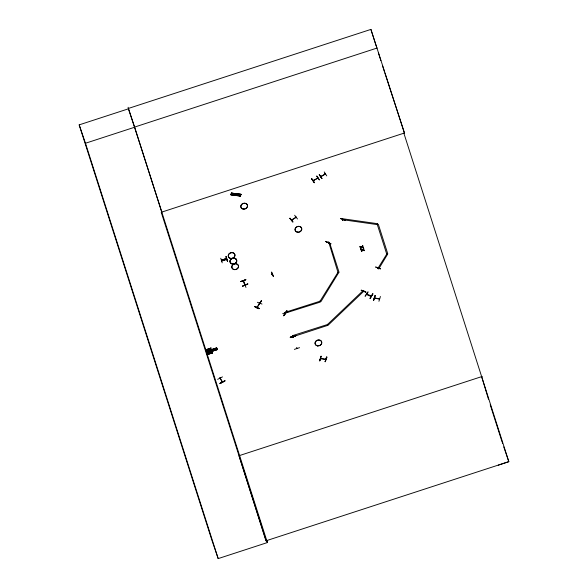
<?xml version="1.0" encoding="UTF-8"?>
<svg xmlns="http://www.w3.org/2000/svg" width="588" height="588" viewBox="0 0 588 588"><rect width="100%" height="100%" fill="white"/><g stroke="black" fill="none" stroke-linecap="round" stroke-linejoin="round"><path stroke-width="0.88" d="M224.028 260.094L223.874 259.602L224.388 259.977M317.851 178.061L313.161 180.626M317.373 178.304L317.277 178.061M325.407 173.886L320.85 176.65L320.541 176.253M325.495 174.048L324.811 173.989M366.655 294.309L367.206 294.184M254.604 306.444C257.221 309.538 263.784 309.303 254.611 306.635M326.031 241.653C341.481 248.533 314.654 236.589 330.735 243.726M361.238 290.149L365.971 292.214L361.26 290.303M361.267 290.274L365.912 292.074M230.988 194.893L231.128 194.371L240.61 195.547L240.47 196.069L230.981 194.907L231.4 193.084L232.385 193.268M231.128 194.356L240.61 195.532M240.529 195.841L230.974 194.65L231.422 193.143L240.962 194.283L240.823 194.812L231.4 193.401M231.422 193.143L240.962 194.275M328.538 242.021L328.354 242.726L328.266 242.344M342.547 219.331L342.606 220.081L342.922 219.618M363.465 290.935L363.472 290.825M387.58 254.266L378.701 268.936L377.643 268.495L377.944 268.01M243.204 280.902L244.953 285.04M231.341 193.628L231.481 193.107M224.41 259.903L224.293 259.477M291.457 220.096L291.861 219.816M295.764 217.634L295.499 217.222L295.639 217.648L296.154 217.332M295.837 216.95L296.087 217.428L295.962 216.928M245.056 285.231L245.681 285.187L245.475 284.761M272.207 274.037L271.906 274.655M209.563 352.851L209.798 353.564L208.38 349.14M293.03 336.534L292.596 335.895M313.61 180.619L313.544 180.215M324.921 174.151L324.855 173.813M325.311 173.622L325.282 173.901M289.833 218.442L290.031 218.126L292.934 222.036L289.847 218.413M311.802 178.796L314.389 182.743L311.603 178.914M319.328 174.504L321.945 178.561L319.159 174.739M319.365 174.607L321.901 178.546M232.363 193.202L231.937 194.768M233.032 193.342L232.605 194.915L233.032 193.342L233.995 193.467M233.973 193.401L233.539 194.966M235.81 193.687L234.825 193.503L234.399 195.069M235.384 195.253L235.788 193.621M239.507 195.767L239.933 194.202M240.485 195.701L240.845 194.378M240.896 194.319L240.463 196.083L231.047 194.657M342.679 218.53L342.495 219.669L377.312 224.609L378.327 224.278L387.757 253.788L386.742 254.119L377.783 268.562L377.562 268.113M387.654 254.494L386.742 254.119L377.312 224.609L377.503 223.469M321.07 356.24L319.637 360.936L321.055 356.24M320.57 358.29L320.703 358.783L320.688 358.254M321.136 358.798L320.732 358.548L325.818 359.319M321.188 358.805L321.055 358.305M325.26 358.981L325.34 359.466L325.686 358.996M325.208 361.738C327.656 352.896 327.237 358.349 325.091 361.591M375.026 295.69L373.461 300.358L375.004 295.705M375.21 295.61L373.748 300.409M374.453 297.734L374.585 298.226L374.578 297.704M380.429 296.492L378.922 301.299M256.941 307.436L261.498 300.541M259.624 303.217L259.477 303.423M328.383 242.682L328.788 242.41M342.745 219.53L342.686 220M342.885 219.662L342.811 219.331M363.737 290.501L363.751 291.273L363.663 290.531M245.108 285.217L245.505 285.033M245.622 285.202L245.159 285.401L244.74 284.416M271.781 274.508L272.082 274.03M220.191 378.459L220.162 377.9M222.565 382.053L220.155 378.113M285.195 312.316L320.041 301.21L337.96 272.332L338.967 272.001L329.464 242.263M319.96 300.983L320.952 301.585L338.791 272.479M257.375 302.276L262.013 304.062M257.007 307.296L256.824 307.164M257.103 307.561L261.52 300.541M258.602 304.907L261.506 300.652M260.175 302.511L260.638 303.129L260.3 302.511M340.489 218.589L345.127 220.375M328.788 242.359L337.96 272.332L338.872 272.707M284.893 312.912L285.312 313.088M284.202 315.433C293.191 301.563 278.006 324.51 286.731 311.03M286.694 310.993C281.071 320.453 284.261 313.669 286.937 311.125M375.695 267.07L380.392 268.944M377.797 268.209L377.856 267.746M368.007 291.92L365.089 296.286L367.992 292.03M370.903 295.896L371.19 295.977M370.014 298.351C374.96 291.126 372.785 293.309 370.264 298.439M370.05 298.344L372.682 293.875M244.99 284.371C245.755 287.216 243.27 278.866 243.381 281.27M296.131 217.391L291.56 220.221L291.435 219.728M219.986 378.202L220.228 378.65L219.897 377.937M208.387 349.235L208.475 348.809M208.755 349.529L208.527 348.897M285.364 313.103L320.313 302.078L320.041 301.21M285.577 313.301L285.467 312.86M313.036 180.406L313.161 180.839L313.558 180.435M328.618 242.726L328.457 242.043M363.016 290.376L363.707 290.928M361.613 246.989L362.752 245.799L361.664 247.144L360.003 246.717L361.664 247.144M363.391 247.791L361.708 247.357L360.584 248.533L361.767 247.511L363.391 247.791L363.23 247.283L361.943 247.07L363.23 247.283M362.531 249.863L363.671 248.665L362.583 250.01L360.922 249.584L362.583 250.01M364.31 250.664L362.627 250.231L361.502 251.407L362.678 250.385L364.31 250.664L364.148 250.15L362.862 249.944L364.148 250.15M361.943 247.07L362.862 246.129L361.995 247.225M362.862 249.944L363.781 249.003L362.914 250.098M360.481 248.195C362.671 246.497 360.047 247.989 360.642 248.687M361.399 251.069C363.59 249.371 360.966 250.863 361.554 251.561M375.71 267.003L380.495 268.782M290.016 218.302L292.868 221.889M292.64 335.616L327.487 324.517L363.09 290.604M327.406 324.282L328.222 325.098L363.832 291.192M291.508 220.044L295.926 217.222M311.772 178.664L314.389 182.743M240.882 194.577L231.341 193.452M325.407 174.099L325.186 173.629M296.889 348.008L297.05 348.493L296.925 348.015M313.625 180.641L313.389 180.156M317.52 178.458L317.755 177.797M320.614 176.157L320.835 176.628L321.033 176.246M244.116 283.026L245.982 287.459M379.179 298.491L379.186 299.02L379.113 298.535M294.625 215.23L297.499 218.979M371.263 295.764L371.425 296.117L366.706 293.912C366.456 295.499 372.586 296.639 370.977 295.911M220.75 258.257L222.205 262.836M316.881 176.003L319.424 179.957L316.623 176.165M324.238 171.931L326.752 175.878M313.235 180.817L317.799 178.09M325.443 174.048L320.791 176.643M245.644 285.217L245.409 284.739M217.626 379.37L222.484 376.886M222.323 381.458L222.293 381.891M220.052 383.317C235.09 375.607 209.82 388.977 224.859 380.73M220.081 383.435L224.917 380.87M367.052 294.529L367.11 294.022M245.769 279.609L240.639 281.586L245.828 279.785M247.599 283.916C231.981 290.612 258.816 279.601 242.572 286.113M271.715 272.119L273.494 276.397M498.286 465.159L508.818 461.661L403.868 133.197L404.441 133.006L370.91 29.4L128.265 108.486L134.674 127.221L85.473 143.251L79.182 124.869L128.382 108.831M377.268 47.973L134.623 127.067L267.386 542.562L218.185 558.6L211.893 540.218L79.182 124.869M329.545 242.491L328.449 242.476M205.844 349.897L211.063 348.192M216.671 347.92L207.255 350.992L216.671 347.92L216.832 348.427L207.417 351.499L207.241 350.955L207.733 352.499L217.134 349.397L216.693 347.971M207.351 351.308L216.774 348.236L207.314 351.176M216.876 348.882L216.729 348.427M207.63 352.212L217.046 349.11L217.207 349.617L207.784 352.69L207.623 352.168L217.068 349.191M207.711 352.433L217.134 349.382M217.2 349.603L207.784 352.675M207.226 354.233C223.447 349.61 196.473 357.673 212.459 352.572M207.277 354.38L212.503 352.697M212.569 352.91L207.351 354.608M327.487 324.517L327.759 325.377L292.993 336.704L292.721 335.844M482.219 376.445L239 455.722L265.974 540.813M290.509 337.365L295.742 335.704L290.56 337.519M290.546 337.468L295.779 335.829M282.71 313.654L287.936 311.978M295.477 335.594C284.967 338.6 292.861 337.563 295.543 335.792M295.602 335.969L290.384 337.659M221.367 260.124L226.593 258.463M226.645 258.647L221.441 260.374M221.419 260.308L226.608 258.536M221.544 260.719L226.777 259.08M221.669 261.109L226.887 259.411M227.409 261.021L226.005 256.581L227.468 261.138M271.84 274.692L271.729 274.17M245.196 285.371L245.049 284.879M273.258 276.478L271.458 272.178M319.865 360.819L321.055 356.255M325.708 359.496L320.519 358.452M379.466 298.785L379.635 298.822M293.147 336.931L292.912 336.476M374.674 297.969L379.672 298.88M379.547 299.079L374.549 298.175M208.564 349.081L209.982 353.506L209.747 352.793M231.393 193.445L240.904 194.518M231.069 194.407L240.573 195.606M342.76 218.758L377.584 223.697M326.847 357.114L326.502 356.916L325.179 361.73M361.377 247.276L360.121 247.07L361.436 247.43M362.296 250.15L361.039 249.944L362.348 250.304M345.288 220.302L340.459 218.42M260.315 302.798L260.778 302.952M259.323 308.553L254.589 306.488M208.483 349.544L208.27 348.978M285.356 313.323L285.165 312.64M245.806 279.719L240.683 281.652M502.395 442.896L502.578 443.433M503.769 446.902L508.818 461.661L266.173 540.754L161.222 212.283L404.441 133.006L384.897 73.125M374.938 297.763L374.865 297.998M342.414 219.442L342.606 220.081M342.356 219.633L342.436 220.008M321.019 175.988L321.18 176.466M317.63 177.811L317.865 178.296M317.299 177.995L317.535 178.48M313.059 180.34L313.294 180.825M285.342 312.588L285.614 313.235M285.268 312.838L285.548 313.404L285.276 312.544M293.214 336.417L293.375 336.828M285.062 312.97L284.71 312.787M293.169 336.38L293.339 336.895M292.78 335.836L293.155 336.953M296.705 348.059L296.866 348.552L296.661 348.103M294.353 349.382L299.557 347.662M259.242 303.32L259.484 303.768M257.015 306.863L257.176 307.539M244.917 284.349L244.711 284.482M243.285 280.498L243.594 281.13M243.292 280.998L243.109 280.572M211.614 349.603L212.084 351.073M222.08 381.531L222.389 382.163L220.015 378.297M128.103 107.273L161.788 212.092M210.658 349.911L211.107 351.323M220.066 377.849L220.449 378.518M209.813 350.191L210.261 351.602M208.292 348.868L208.542 349.632M208.196 350.646L208.689 352.183M266.526 540.056L267.386 542.562M370.91 29.4L376.173 45.886M378.393 52.824L380.892 60.637M382.553 65.841L384.493 71.912M490.194 404.72L502.115 442.029M362.752 245.799L362.914 246.284M363.671 248.665L363.832 249.158M360.003 246.717L360.172 247.225M360.922 249.584L361.091 250.098M215.715 348.265L216.193 349.742M85.473 143.251L218.185 558.6M226.005 256.581L227.431 261.175M481.653 376.636L488.466 399.186M234.7 194.297C235.281 195.591 235.825 193.209 234.7 194.297M210.967 350.375C211.511 351.675 212.106 349.301 210.967 350.375M211.004 348.015L205.866 349.956L211.004 348.015M295.529 335.741L290.266 337.306L295.529 335.748M230.761 258.522A3.41 2.889 -18.9 0 0 234.862 254.553A3.41 2.889 -18.9 0 0 229.239 253.759A3.41 2.889 -18.9 0 0 230.761 258.522M230.724 258.404A3.41 2.889 -18.9 0 0 234.818 254.442A3.41 2.889 -18.9 0 0 229.202 253.641A3.41 2.889 -18.9 0 0 230.724 258.404M234.274 269.524A3.41 2.889 -18.9 0 0 238.375 265.563A3.41 2.889 -18.9 0 0 232.752 264.762A3.41 2.889 -18.9 0 0 234.274 269.524M234.318 269.649A3.41 2.889 -18.9 0 0 238.412 265.68A3.41 2.889 -18.9 0 0 232.797 264.887A3.41 2.889 -18.9 0 0 234.318 269.649M232.532 264.049A3.41 2.889 -18.9 0 0 236.626 260.087A3.425 2.896 -18.9 0 0 230.996 259.286A3.425 2.896 -18.9 0 0 232.525 264.071A3.425 2.896 -18.9 0 0 236.641 260.087A3.41 2.889 -18.9 0 0 231.003 259.286A3.41 2.889 -18.9 0 0 232.532 264.049M232.488 263.931A3.41 2.889 -18.9 0 0 236.589 259.969A3.41 2.889 -18.9 0 0 230.966 259.168A3.41 2.889 -18.9 0 0 232.488 263.931M317.571 345.898A3.41 2.889 -18.9 0 0 321.665 341.929A3.41 2.889 -18.9 0 0 316.05 341.136A3.41 2.889 -18.9 0 0 317.571 345.898M317.527 345.781A3.41 2.889 -18.9 0 0 321.629 341.812A3.41 2.889 -18.9 0 0 316.006 341.018A3.41 2.889 -18.9 0 0 317.527 345.781M297.557 232.26A3.41 2.889 -18.9 0 0 301.659 228.291A3.41 2.889 -18.9 0 0 296.036 227.497A3.41 2.889 -18.9 0 0 297.557 232.26M297.521 232.142A3.41 2.889 -18.9 0 0 301.622 228.181A3.41 2.889 -18.9 0 0 295.999 227.38A3.41 2.889 -18.9 0 0 297.521 232.142M243.307 209.137A3.41 2.889 -18.9 0 0 247.408 205.168A3.41 2.889 -18.9 0 0 241.786 204.374A3.41 2.889 -18.9 0 0 243.307 209.137M243.27 209.019A3.41 2.889 -18.9 0 0 247.364 205.05A3.41 2.889 -18.9 0 0 241.749 204.256A3.41 2.889 -18.9 0 0 243.27 209.019"/></g></svg>
